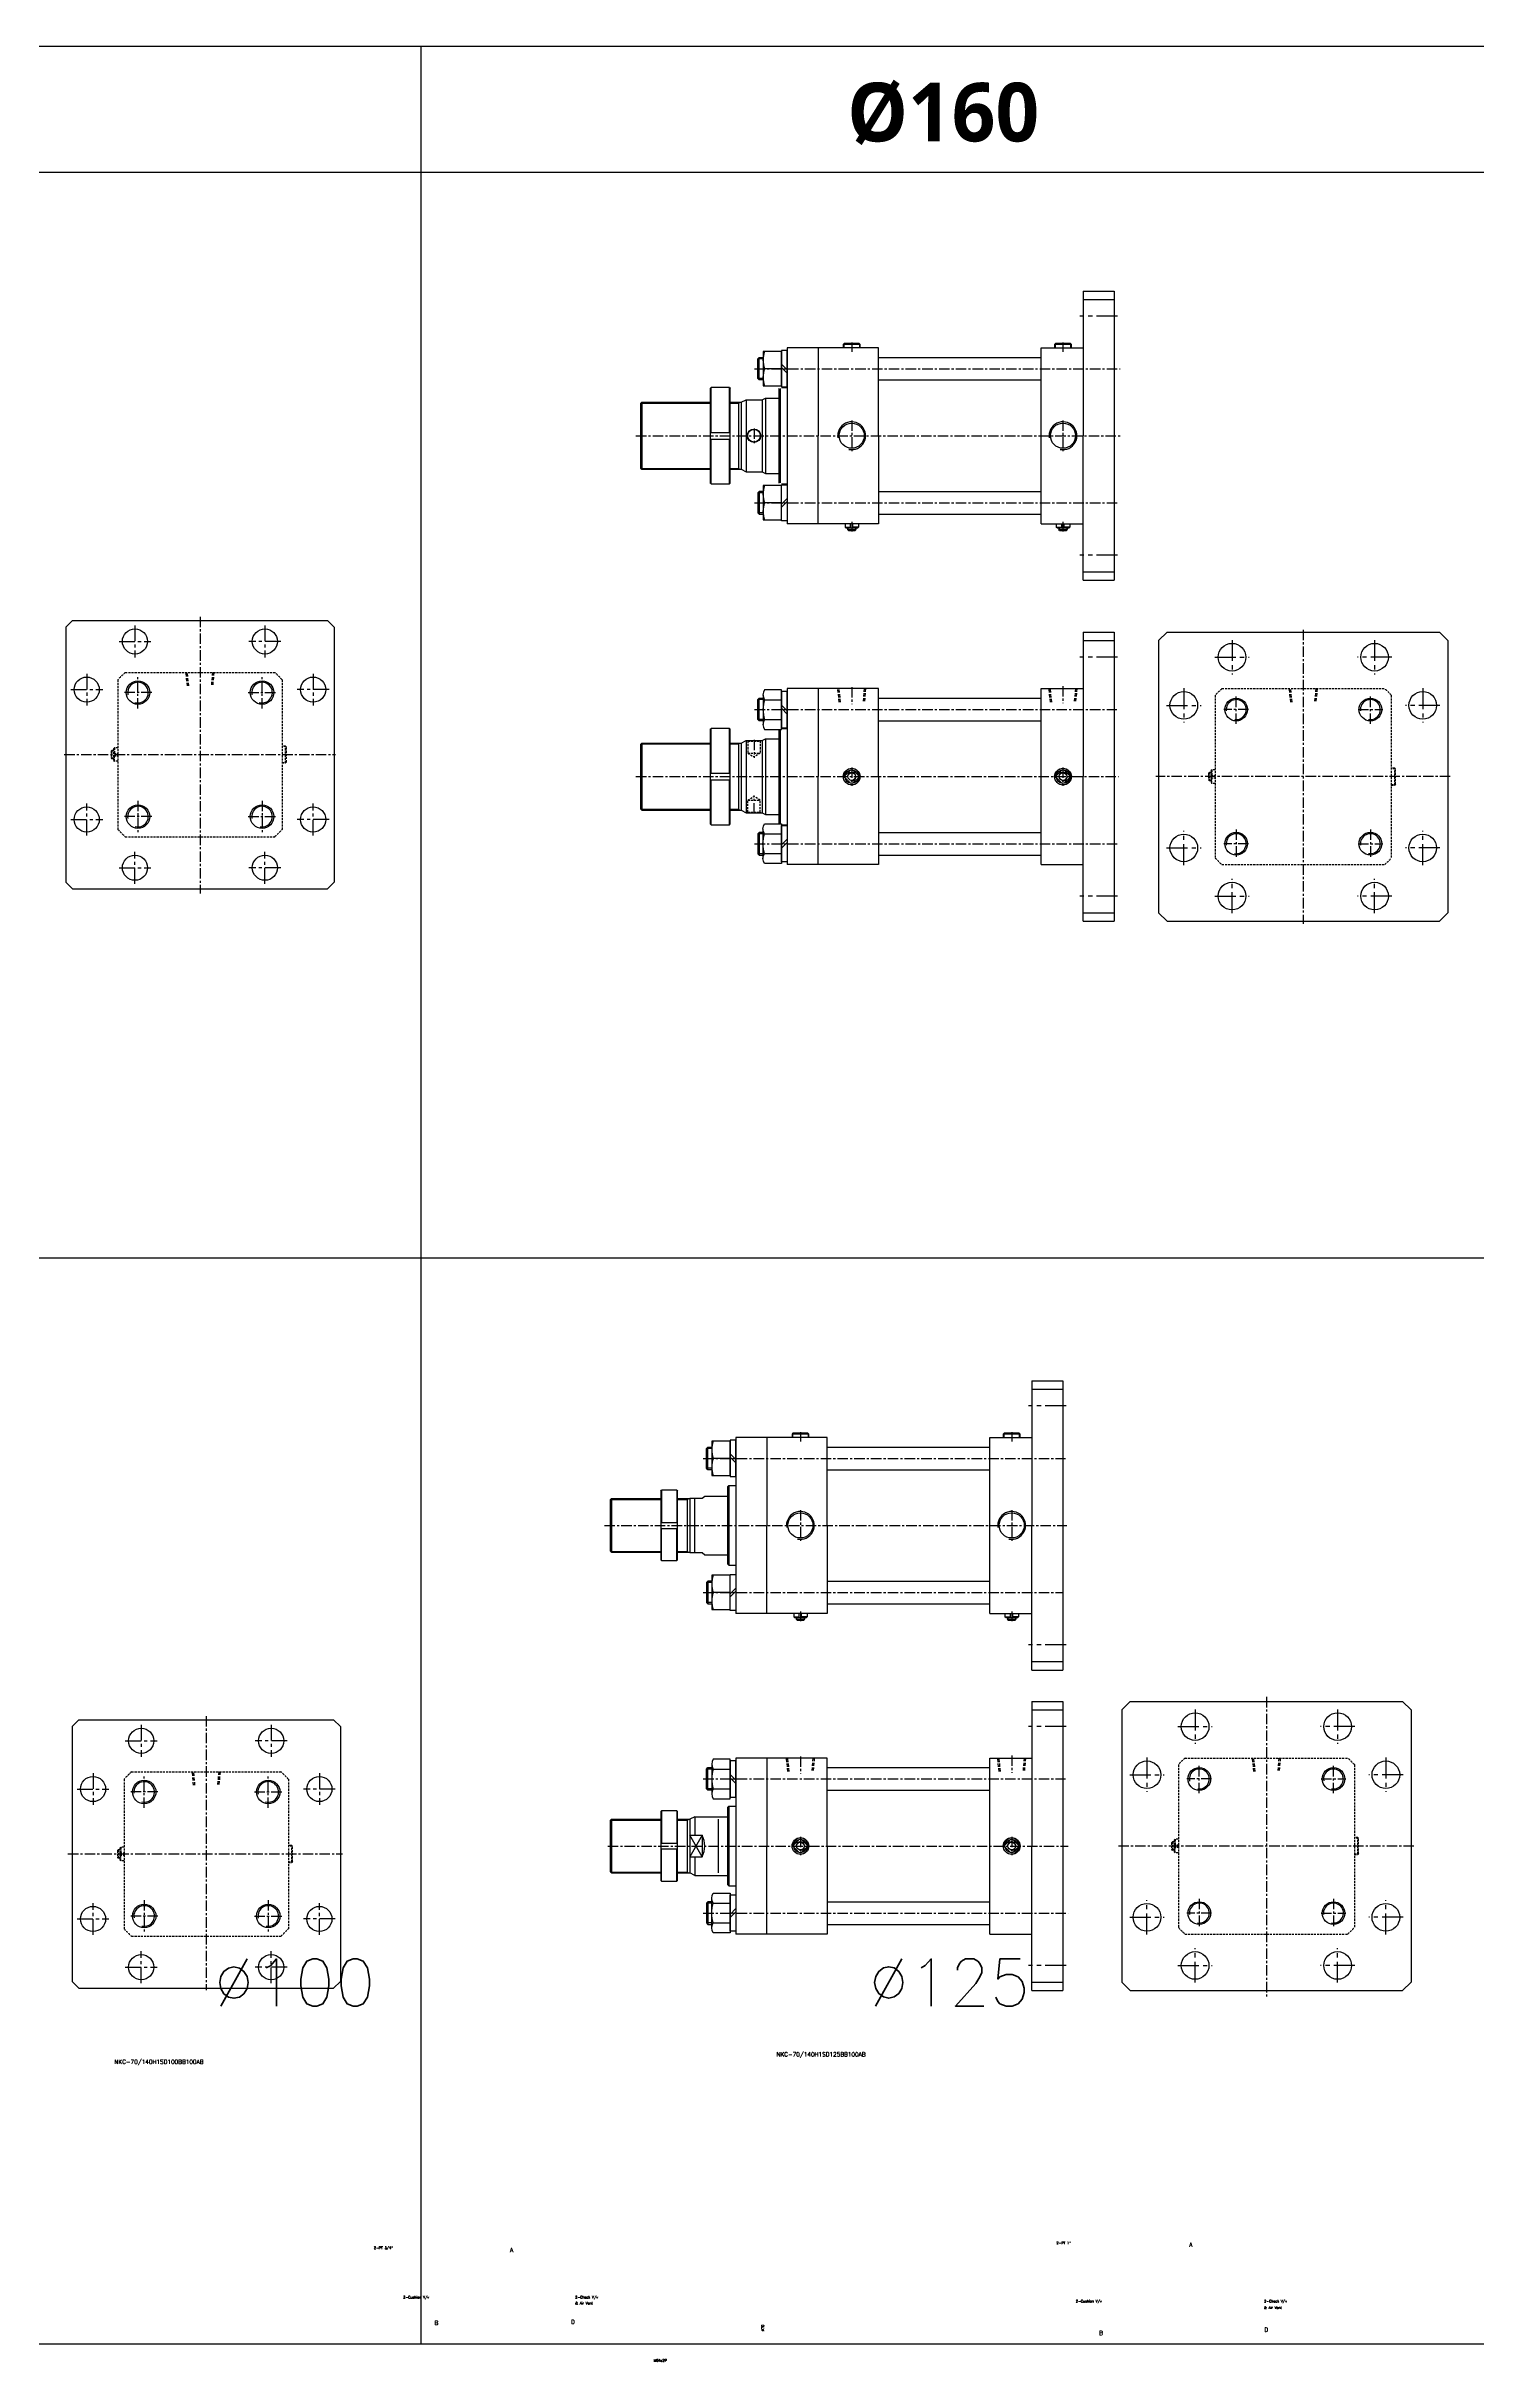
# Model space of a CAD drawing. Extents: x -819 to 29893, y -8942 to 9886.
# Drawn here: x 2198 to 3904, y -21 to 2741 of the extents above; entities that cross this region are included whole.
import ezdxf

# ---------------------------------------------------------------- set-up
doc = ezdxf.new("R2010")
doc.units = 0
doc.header["$LTSCALE"] = 10
doc.header["$MEASUREMENT"] = 0
for name, pattern in [('CENTER', [2, 1.25, -0.25, 0.25, -0.25]), ('CENTERX2', [4, 2.5, -0.5, 0.5, -0.5]), ('HIDDEN', [0.375, 0.25, -0.125])]:
    doc.linetypes.add(name, pattern=pattern)
doc.layers.get('0').update_dxf_attribs({"linetype": 'CONTINUOUS'})
doc.layers.get('DEFPOINTS').update_dxf_attribs({"linetype": 'CONTINUOUS'})
for name, color, linetype in [('CEN', 1, 'CENTERX2'), ('CENTER', 1, 'CENTER'), ('ML', 7, 'CONTINUOUS'), ('THIN', 3, 'CONTINUOUS'), ('외형선', 3, 'CONTINUOUS')]:
    doc.layers.add(name, color=color, linetype=linetype)
doc.styles.add('GHS', font='romans', dxfattribs={"bigfont": 'ghs'})
doc.styles.add('문자', font='romans.shx')

msp = doc.modelspace()

# ---------------------------------------------------------------- linework, layer by layer
for p, q in [((0, 2741.3), (9013.8, 2741.3)), ((2645.4, 0), (2645.4, 2741.3)), ((0, 2591.3), (9013.8, 2591.3)), ((9013.8, 1295.6), (0, 1295.6)), ((9013.8, 0), (0, 0))]:
    msp.add_line(p, q)
at = {"layer": 'CEN', "color": 1, "linetype": 'CENTER', "ltscale": 2}
for p, q in [((3475.9, 2419.2), (3430.9, 2419.2)), ((3475.9, 2134.2), (3430.9, 2134.2)), ((3612.5, 2033), (3612.5, 1992)), ((3782.5, 2033), (3782.5, 1992)), ((3475.9, 2012.5), (3430.9, 2012.5)), ((3592, 2012.5), (3633, 2012.5)), ((3803, 2012.5), (3762, 2012.5)), ((3555, 1975.5), (3555, 1934.5)), ((3840, 1975.5), (3840, 1934.5)), ((3534.5, 1955), (3575.5, 1955)), ((3860.5, 1955), (3819.5, 1955)), ((3555, 1764.5), (3555, 1805.5)), ((3840, 1764.5), (3840, 1805.5)), ((3534.5, 1785), (3575.5, 1785)), ((3860.5, 1785), (3819.5, 1785)), ((3612.5, 1707), (3612.5, 1748)), ((3782.5, 1707), (3782.5, 1748)), ((3475.9, 1727.5), (3430.9, 1727.5)), ((3592, 1727.5), (3633, 1727.5)), ((3803, 1727.5), (3762, 1727.5)), ((3414.7, 1119.2), (3369.7, 1119.2)), ((3414.7, 834.2), (3369.7, 834.2)), ((3568.5, 757.2), (3568.5, 716.2)), ((3738.5, 757.2), (3738.5, 716.2)), ((3414.7, 736.7), (3369.7, 736.7)), ((3548, 736.7), (3589, 736.7)), ((3759, 736.7), (3718, 736.7)), ((3511, 699.7), (3511, 658.7)), ((3796, 699.7), (3796, 658.7)), ((3490.5, 679.2), (3531.5, 679.2)), ((3816.5, 679.2), (3775.5, 679.2)), ((3511, 488.7), (3511, 529.7)), ((3796, 488.7), (3796, 529.7)), ((3490.5, 509.2), (3531.5, 509.2)), ((3816.5, 509.2), (3775.5, 509.2)), ((3568.5, 431.2), (3568.5, 472.2)), ((3738.5, 431.2), (3738.5, 472.2)), ((3414.7, 451.7), (3369.7, 451.7)), ((3548, 451.7), (3589, 451.7)), ((3759, 451.7), (3718, 451.7))]:
    msp.add_line(p, q, dxfattribs=at)
at = {"layer": 'CEN', "color": 1, "linetype": 'CENTER', "ltscale": 1.5}
for p, q in [((2304, 2050.3), (2304, 2012.3)), ((2459, 2050.3), (2459, 2012.3)), ((2285, 2031.3), (2323, 2031.3)), ((2478, 2031.3), (2440, 2031.3)), ((2246.5, 1992.8), (2246.5, 1954.8)), ((2516.5, 1992.8), (2516.5, 1954.8)), ((2227.5, 1973.8), (2265.5, 1973.8)), ((2535.5, 1973.8), (2497.5, 1973.8)), ((2246.5, 1799.8), (2246.5, 1837.8)), ((2516.5, 1799.8), (2516.5, 1837.8)), ((2227.5, 1818.8), (2265.5, 1818.8)), ((2535.5, 1818.8), (2497.5, 1818.8)), ((2304, 1742.3), (2304, 1780.3)), ((2459, 1742.3), (2459, 1780.3)), ((2285, 1761.3), (2323, 1761.3)), ((2478, 1761.3), (2440, 1761.3)), ((2292.5, 719.7), (2330.5, 719.7)), ((2311.5, 738.7), (2311.5, 700.7)), ((2485.5, 719.7), (2447.5, 719.7)), ((2466.5, 738.7), (2466.5, 700.7)), ((2254, 681.2), (2254, 643.2)), ((2524, 681.2), (2524, 643.2)), ((2235, 662.2), (2273, 662.2)), ((2543, 662.2), (2505, 662.2)), ((2254, 488.2), (2254, 526.2)), ((2524, 488.2), (2524, 526.2)), ((2235, 507.2), (2273, 507.2)), ((2543, 507.2), (2505, 507.2)), ((2292.5, 449.7), (2330.5, 449.7)), ((2311.5, 430.7), (2311.5, 468.7)), ((2485.5, 449.7), (2447.5, 449.7)), ((2466.5, 430.7), (2466.5, 468.7))]:
    msp.add_line(p, q, dxfattribs=at)
at = {"layer": 'CENTER'}
for p, q in [((2307.6, 1951.3), (2307.6, 1989.3)), ((2455.6, 1951.3), (2455.6, 1989.3)), ((2324, 1970.3), (2291.1, 1970.3)), ((2439.1, 1970.3), (2472, 1970.3)), ((3617.5, 1933), (3617.5, 1967)), ((3777.5, 1933), (3777.5, 1967)), ((3632.2, 1950), (3602.8, 1950)), ((3762.8, 1950), (3792.2, 1950)), ((2307.6, 1841.3), (2307.6, 1803.3)), ((2455.6, 1841.3), (2455.6, 1803.3)), ((2324, 1822.3), (2291.1, 1822.3)), ((2439.1, 1822.3), (2472, 1822.3)), ((3617.5, 1807), (3617.5, 1773)), ((3777.5, 1807), (3777.5, 1773)), ((3632.2, 1790), (3602.8, 1790)), ((3762.8, 1790), (3792.2, 1790)), ((3573.5, 657.2), (3573.5, 691.2)), ((3733.5, 657.2), (3733.5, 691.2)), ((2315, 639.7), (2315, 677.7)), ((2463, 639.7), (2463, 677.7)), ((3588.2, 674.2), (3558.8, 674.2)), ((3718.8, 674.2), (3748.2, 674.2)), ((2331.4, 658.7), (2298.5, 658.7)), ((2446.5, 658.7), (2479.4, 658.7)), ((2315, 529.7), (2315, 491.7)), ((2463, 529.7), (2463, 491.7)), ((3573.5, 531.2), (3573.5, 497.2)), ((3733.5, 531.2), (3733.5, 497.2)), ((2331.4, 510.7), (2298.5, 510.7)), ((2446.5, 510.7), (2479.4, 510.7)), ((3588.2, 514.2), (3558.8, 514.2)), ((3718.8, 514.2), (3748.2, 514.2))]:
    msp.add_line(p, q, dxfattribs=at)
at = {"layer": 'DEFPOINTS', "color": 0, "linetype": 'ByBlock'}
msp.add_point((3410.7, 766.7), dxfattribs=at)
at = {"layer": 'ML'}
for p, q in [((3434.9, 2449.2), (3471.9, 2449.2)), ((3434.9, 2439.2), (3471.9, 2439.2)), ((3471.9, 2449.2), (3471.9, 2104.2)), ((3081.9, 2381.7), (3081.9, 2171.7)), ((3118.9, 2381.7), (3081.9, 2381.7)), ((3081.9, 2381.7), (3081.9, 2381.7)), ((3149.9, 2386.7), (3148.9, 2385.7)), ((3168.9, 2385.7), (3148.9, 2385.7)), ((3148.9, 2385.7), (3148.9, 2381.7)), ((3167.9, 2386.7), (3149.9, 2386.7)), ((3167.9, 2386.7), (3168.9, 2385.7)), ((3168.9, 2381.7), (3168.9, 2385.7)), ((3401.9, 2386.7), (3400.9, 2385.7)), ((3420.9, 2385.7), (3400.9, 2385.7)), ((3400.9, 2385.7), (3400.9, 2381.7)), ((3419.9, 2386.7), (3401.9, 2386.7)), ((3419.9, 2386.7), (3420.9, 2385.7)), ((3420.9, 2381.7), (3420.9, 2385.7)), ((3048.5, 2343.2), (3048.5, 2370.2)), ((3075.1, 2356.7), (3054.9, 2356.7)), ((3075.1, 2362), (3081.9, 2355.2)), ((3075.1, 2358.2), (3081.9, 2351.4)), ((2990.1, 2333.2), (2991.1, 2334.2)), ((2990.1, 2333.2), (2990.1, 2220.2)), ((3013.1, 2334.2), (2991.1, 2334.2)), ((2991.1, 2280.7), (2991.1, 2334.2)), ((3013.1, 2280.7), (3013.1, 2334.2)), ((3013.1, 2334.2), (3014.1, 2333.2)), ((3014.1, 2220.2), (3014.1, 2333.2)), ((3051.9, 2319.7), (3055.9, 2321.7)), ((3055.9, 2321.7), (3055.9, 2231.7)), ((3071.9, 2332.7), (3072.2, 2333)), ((3071.9, 2332.7), (3071.9, 2220.7)), ((3073.4, 2333), (3073.4, 2220.4)), ((2906.9, 2315.2), (2908.4, 2316.7)), ((2906.9, 2315.2), (2906.9, 2238.2)), ((2908.4, 2316.7), (2908.4, 2236.7)), ((3023.9, 2316.7), (3023.9, 2236.7)), ((3026.9, 2316.7), (3032.9, 2319.7)), ((3026.9, 2316.7), (3026.9, 2236.7)), ((3032.9, 2319.7), (3032.9, 2233.7)), ((3051.9, 2319.7), (3051.9, 2233.7)), ((2990.1, 2280.7), (3014.1, 2280.7)), ((2990.1, 2272.7), (3014.1, 2272.7)), ((2991.1, 2219.2), (2991.1, 2272.7)), ((3013.1, 2219.2), (3013.1, 2272.7)), ((2906.9, 2238.2), (2908.4, 2236.7)), ((2991.1, 2219.2), (2990.1, 2220.2)), ((2991.1, 2219.2), (3013.1, 2219.2)), ((3013.1, 2219.2), (3014.1, 2220.2)), ((3026.9, 2236.7), (3032.9, 2233.7)), ((3048.5, 2210.2), (3048.5, 2183.2)), ((3051.9, 2233.7), (3055.9, 2231.7)), ((3071.9, 2220.7), (3072.2, 2220.4)), ((3075.1, 2196.7), (3054.9, 2196.7)), ((3075.1, 2195.2), (3081.9, 2202)), ((3075.1, 2191.4), (3081.9, 2198.2)), ((3118.9, 2171.7), (3081.9, 2171.7)), ((3150.9, 2171.7), (3150.9, 2167.7)), ((3150.9, 2167.7), (3157.6, 2167.7)), ((3151.9, 2166.7), (3150.9, 2167.7)), ((3151.9, 2166.7), (3165.9, 2166.7)), ((3153.9, 2166.7), (3153.9, 2164.7)), ((3154.9, 2163.7), (3153.9, 2164.7)), ((3153.9, 2164.7), (3163.9, 2164.7)), ((3154.9, 2163.7), (3162.9, 2163.7)), ((3157.6, 2166.7), (3157.6, 2171.7)), ((3160.2, 2166.7), (3160.2, 2171.7)), ((3166.9, 2167.7), (3160.2, 2167.7)), ((3162.9, 2163.7), (3163.9, 2164.7)), ((3163.9, 2166.7), (3163.9, 2164.7)), ((3165.9, 2166.7), (3166.9, 2167.7)), ((3166.9, 2171.7), (3166.9, 2167.7)), ((3402.9, 2171.7), (3402.9, 2167.7)), ((3402.9, 2167.7), (3409.6, 2167.7)), ((3403.9, 2166.7), (3402.9, 2167.7)), ((3403.9, 2166.7), (3417.9, 2166.7)), ((3405.9, 2166.7), (3405.9, 2164.7)), ((3406.9, 2163.7), (3405.9, 2164.7)), ((3405.9, 2164.7), (3415.9, 2164.7)), ((3406.9, 2163.7), (3414.9, 2163.7)), ((3409.6, 2166.7), (3409.6, 2171.7)), ((3412.2, 2166.7), (3412.2, 2171.7)), ((3418.9, 2167.7), (3412.2, 2167.7)), ((3414.9, 2163.7), (3415.9, 2164.7)), ((3415.9, 2166.7), (3415.9, 2164.7)), ((3417.9, 2166.7), (3418.9, 2167.7)), ((3418.9, 2171.7), (3418.9, 2167.7)), ((3434.9, 2114.2), (3471.9, 2114.2)), ((3434.9, 2104.2), (3471.9, 2104.2)), ((2229.5, 2056.3), (2221.5, 2048.3)), ((2221.5, 2048.3), (2221.5, 1744.3)), ((2229.5, 2056.3), (2533.5, 2056.3)), ((2533.5, 2056.3), (2541.5, 2048.3)), ((2541.5, 2048.3), (2541.5, 1744.3)), ((3434.9, 2042.5), (3471.9, 2042.5)), ((3434.9, 2032.5), (3471.9, 2032.5)), ((3471.9, 2042.5), (3471.9, 1697.5)), ((3535, 2042.5), (3525, 2032.5)), ((3525, 2032.5), (3525, 1707.5)), ((3535, 2042.5), (3860, 2042.5)), ((3860, 2042.5), (3870, 2032.5)), ((3870, 2032.5), (3870, 1707.5)), ((3048.5, 1936.5), (3048.5, 1963.5)), ((3053.1, 1967.7), (3053.1, 1932.2)), ((3054.9, 1961.8), (3075.1, 1961.8)), ((3118.9, 1975), (3081.9, 1975)), ((3081.9, 1975), (3081.9, 1975)), ((3081.9, 1975), (3081.9, 1765)), ((3054.9, 1938.2), (3075.1, 1938.2)), ((3075.1, 1955.3), (3081.9, 1948.5)), ((3075.1, 1951.5), (3081.9, 1944.7)), ((2906.9, 1908.5), (2908.4, 1910)), ((2906.9, 1908.5), (2906.9, 1831.5)), ((2908.4, 1910), (2908.4, 1830)), ((2990.1, 1926.5), (2991.1, 1927.5)), ((2990.1, 1926.5), (2990.1, 1813.5)), ((3013.1, 1927.5), (2991.1, 1927.5)), ((2991.1, 1874), (2991.1, 1927.5)), ((3013.1, 1927.5), (3014.1, 1926.5)), ((3013.1, 1874), (3013.1, 1927.5)), ((3014.1, 1813.5), (3014.1, 1926.5)), ((3023.9, 1910), (3023.9, 1830)), ((3026.9, 1910), (3032.9, 1913)), ((3026.9, 1910), (3026.9, 1830)), ((3032.9, 1913), (3032.9, 1827)), ((3051.9, 1913), (3055.9, 1915)), ((3051.9, 1913), (3051.9, 1827)), ((3055.9, 1915), (3055.9, 1825)), ((3071.9, 1926), (3072.2, 1926.3)), ((3071.9, 1926), (3071.9, 1814)), ((3073.4, 1926.3), (3073.4, 1813.7)), ((2990.1, 1874), (3014.1, 1874)), ((2990.1, 1866), (3014.1, 1866)), ((2991.1, 1812.5), (2991.1, 1866)), ((3013.1, 1812.5), (3013.1, 1866)), ((3157.6, 1877.9), (3151, 1871.3)), ((3151, 1868.7), (3157.6, 1862.1)), ((3160.2, 1877.9), (3166.8, 1871.3)), ((3166.8, 1868.7), (3160.2, 1862.1)), ((3409.6, 1877.9), (3403, 1871.3)), ((3403, 1868.7), (3409.6, 1862.1)), ((3412.2, 1877.9), (3418.8, 1871.3)), ((3418.8, 1868.7), (3412.2, 1862.1)), ((2906.9, 1831.5), (2908.4, 1830)), ((3026.9, 1830), (3032.9, 1827)), ((3051.9, 1827), (3055.9, 1825)), ((2991.1, 1812.5), (2990.1, 1813.5)), ((2991.1, 1812.5), (3013.1, 1812.5)), ((3013.1, 1812.5), (3014.1, 1813.5)), ((3048.5, 1803.5), (3048.5, 1776.5)), ((3053.1, 1772.2), (3053.1, 1807.7)), ((3054.9, 1801.8), (3075.1, 1801.8)), ((3071.9, 1814), (3072.2, 1813.7)), ((3054.9, 1778.2), (3075.1, 1778.2)), ((3075.1, 1788.5), (3081.9, 1795.3)), ((3075.1, 1784.7), (3081.9, 1791.5)), ((2221.5, 1744.3), (2229.5, 1736.3)), ((2541.5, 1744.3), (2533.5, 1736.3)), ((3118.9, 1765), (3081.9, 1765)), ((2229.5, 1736.3), (2533.5, 1736.3)), ((3434.9, 1707.5), (3471.9, 1707.5)), ((3434.9, 1697.5), (3471.9, 1697.5)), ((3525, 1707.5), (3535, 1697.5)), ((3535, 1697.5), (3860, 1697.5)), ((3870, 1707.5), (3860, 1697.5)), ((3373.7, 1149.2), (3410.7, 1149.2)), ((3373.7, 1139.2), (3410.7, 1139.2)), ((3410.7, 1149.2), (3410.7, 804.2)), ((3020.7, 1081.7), (3020.7, 871.7)), ((3057.7, 1081.7), (3020.7, 1081.7)), ((3020.7, 1081.7), (3020.7, 1081.7)), ((3088.7, 1086.7), (3087.7, 1085.7)), ((3107.7, 1085.7), (3087.7, 1085.7)), ((3087.7, 1085.7), (3087.7, 1081.7)), ((3106.7, 1086.7), (3088.7, 1086.7)), ((3106.7, 1086.7), (3107.7, 1085.7)), ((3107.7, 1081.7), (3107.7, 1085.7)), ((3340.7, 1086.7), (3339.7, 1085.7)), ((3359.7, 1085.7), (3339.7, 1085.7)), ((3339.7, 1085.7), (3339.7, 1081.7)), ((3358.7, 1086.7), (3340.7, 1086.7)), ((3358.7, 1086.7), (3359.7, 1085.7)), ((3359.7, 1081.7), (3359.7, 1085.7)), ((2987.3, 1043.2), (2987.3, 1070.2)), ((3013.9, 1056.7), (2993.7, 1056.7)), ((3013.9, 1062), (3020.7, 1055.2)), ((3013.9, 1058.2), (3020.7, 1051.4)), ((3010.7, 1022.7), (3012.2, 1024.2)), ((3010.7, 1022.7), (3010.7, 930.7)), ((3012.2, 1024.2), (3012.2, 929.2)), ((2870.7, 1007.2), (2872.2, 1008.7)), ((2870.7, 1007.2), (2870.7, 946.2)), ((2872.2, 1008.7), (2872.2, 944.7)), ((2931.2, 1017.7), (2932.2, 1018.7)), ((2931.2, 1017.7), (2931.2, 935.7)), ((2950.2, 1018.7), (2932.2, 1018.7)), ((2932.2, 1018.7), (2932.2, 980.2)), ((2950.2, 1018.7), (2950.2, 980.2)), ((2950.2, 1018.7), (2951.2, 1017.7)), ((2951.2, 935.7), (2951.2, 1017.7)), ((2962.7, 1008.7), (2962.7, 944.7)), ((2965.7, 1009.2), (2965.7, 944.2)), ((2971.7, 944.2), (2971.7, 1009.2)), ((2980.7, 1009.2), (2983.7, 1011.7)), ((2931.2, 980.2), (2951.2, 980.2)), ((2931.2, 973.2), (2951.2, 973.2)), ((2932.2, 934.7), (2932.2, 973.2)), ((2950.2, 934.7), (2950.2, 973.2)), ((2870.7, 946.2), (2872.2, 944.7)), ((2980.7, 944.2), (2983.7, 941.7)), ((2931.2, 935.7), (2932.2, 934.7)), ((2932.2, 934.7), (2950.2, 934.7)), ((2950.2, 934.7), (2951.2, 935.7)), ((3010.7, 930.7), (3012.2, 929.2)), ((2987.3, 910.2), (2987.3, 883.2)), ((3013.9, 896.7), (2993.7, 896.7)), ((3013.9, 895.2), (3020.7, 902)), ((3013.9, 891.4), (3020.7, 898.2)), ((3057.7, 871.7), (3020.7, 871.7)), ((3089.7, 871.7), (3089.7, 867.7)), ((3089.7, 867.7), (3096.4, 867.7)), ((3090.7, 866.7), (3089.7, 867.7)), ((3090.7, 866.7), (3104.7, 866.7)), ((3092.7, 866.7), (3092.7, 864.7)), ((3093.7, 863.7), (3092.7, 864.7)), ((3092.7, 864.7), (3102.7, 864.7)), ((3093.7, 863.7), (3101.7, 863.7)), ((3096.4, 866.7), (3096.4, 871.7)), ((3099, 866.7), (3099, 871.7)), ((3105.7, 867.7), (3099, 867.7)), ((3101.7, 863.7), (3102.7, 864.7)), ((3102.7, 866.7), (3102.7, 864.7)), ((3104.7, 866.7), (3105.7, 867.7)), ((3105.7, 871.7), (3105.7, 867.7)), ((3341.7, 871.7), (3341.7, 867.7)), ((3341.7, 867.7), (3348.4, 867.7)), ((3342.7, 866.7), (3341.7, 867.7)), ((3342.7, 866.7), (3356.7, 866.7)), ((3344.7, 866.7), (3344.7, 864.7)), ((3345.7, 863.7), (3344.7, 864.7)), ((3344.7, 864.7), (3354.7, 864.7)), ((3345.7, 863.7), (3353.7, 863.7)), ((3348.4, 866.7), (3348.4, 871.7)), ((3351, 866.7), (3351, 871.7)), ((3357.7, 867.7), (3351, 867.7)), ((3353.7, 863.7), (3354.7, 864.7)), ((3354.7, 866.7), (3354.7, 864.7)), ((3356.7, 866.7), (3357.7, 867.7)), ((3357.7, 871.7), (3357.7, 867.7)), ((3373.7, 814.2), (3410.7, 814.2)), ((3373.7, 804.2), (3410.7, 804.2)), ((3373.7, 766.7), (3410.7, 766.7)), ((3373.7, 756.7), (3410.7, 756.7)), ((3410.7, 766.7), (3410.7, 421.7)), ((3491, 766.7), (3481, 756.7)), ((3481, 756.7), (3481, 431.7)), ((3491, 766.7), (3816, 766.7)), ((3816, 766.7), (3826, 756.7)), ((3826, 756.7), (3826, 431.7)), ((2237, 744.7), (2229, 736.7)), ((2229, 736.7), (2229, 432.7)), ((2237, 744.7), (2541, 744.7)), ((2541, 744.7), (2549, 736.7)), ((2549, 736.7), (2549, 432.7)), ((2991.9, 692), (2991.9, 656.5)), ((3057.7, 699.2), (3020.7, 699.2)), ((3020.7, 699.2), (3020.7, 699.2)), ((3020.7, 699.2), (3020.7, 489.2)), ((2987.3, 660.7), (2987.3, 687.7)), ((2993.7, 686.1), (3013.9, 686.1)), ((3013.9, 679.5), (3020.7, 672.7)), ((3013.9, 675.7), (3020.7, 668.9)), ((2931.2, 635.2), (2932.2, 636.2)), ((2950.2, 636.2), (2932.2, 636.2)), ((2932.2, 636.2), (2932.2, 597.7)), ((2950.2, 636.2), (2951.2, 635.2)), ((2950.2, 636.2), (2950.2, 597.7)), ((2993.7, 662.4), (3013.9, 662.4)), ((3010.7, 640.2), (3012.2, 641.7)), ((3010.7, 640.2), (3010.7, 548.2)), ((3012.2, 641.7), (3012.2, 546.7)), ((2870.7, 624.7), (2872.2, 626.2)), ((2870.7, 624.7), (2870.7, 563.7)), ((2872.2, 626.2), (2872.2, 562.2)), ((2931.2, 635.2), (2931.2, 553.2)), ((2951.2, 553.2), (2951.2, 635.2)), ((2962.7, 626.2), (2962.7, 562.2)), ((2971.7, 629.2), (2965.7, 626.2)), ((2965.7, 626.2), (2965.7, 562.2)), ((2971.7, 629.2), (2971.7, 607.2)), ((2931.2, 597.7), (2951.2, 597.7)), ((2931.2, 590.7), (2951.2, 590.7)), ((2932.2, 552.2), (2932.2, 590.7)), ((2950.2, 552.2), (2950.2, 590.7)), ((2965.7, 607.2), (2980.7, 607.2)), ((2965.7, 581.2), (2980.7, 581.2)), ((2971.7, 581.2), (2971.7, 559.2)), ((2980.7, 607.2), (2980.7, 581.2)), ((3096.4, 602.1), (3089.8, 595.5)), ((3089.8, 592.9), (3096.4, 586.3)), ((3099, 602.1), (3105.5, 595.5)), ((3105.5, 592.9), (3099, 586.3)), ((3348.4, 602.1), (3341.8, 595.5)), ((3341.8, 592.9), (3348.4, 586.3)), ((3351, 602.1), (3357.5, 595.5)), ((3357.5, 592.9), (3351, 586.3)), ((2870.7, 563.7), (2872.2, 562.2)), ((2931.2, 553.2), (2932.2, 552.2)), ((2950.2, 552.2), (2951.2, 553.2)), ((2971.7, 559.2), (2965.7, 562.2)), ((2932.2, 552.2), (2950.2, 552.2)), ((2987.3, 527.7), (2987.3, 500.7)), ((2991.9, 496.5), (2991.9, 532)), ((2993.7, 526.1), (3013.9, 526.1)), ((3010.7, 548.2), (3012.2, 546.7)), ((2993.7, 502.4), (3013.9, 502.4)), ((3013.9, 512.7), (3020.7, 519.5)), ((3013.9, 508.9), (3020.7, 515.7)), ((3057.7, 489.2), (3020.7, 489.2)), ((2229, 432.7), (2237, 424.7)), ((2237, 424.7), (2541, 424.7)), ((2549, 432.7), (2541, 424.7)), ((3373.7, 431.7), (3410.7, 431.7)), ((3373.7, 421.7), (3410.7, 421.7)), ((3481, 431.7), (3491, 421.7)), ((3491, 421.7), (3816, 421.7)), ((3826, 431.7), (3816, 421.7))]:
    msp.add_line(p, q, dxfattribs=at)
at = {"layer": 'ML', "color": 2}
for p, q in [((3149.4, 2386.2), (3149.4, 2381.7)), ((3168.4, 2381.7), (3168.4, 2386.2)), ((3401.4, 2386.2), (3401.4, 2381.7)), ((3420.4, 2381.7), (3420.4, 2386.2)), ((3023.9, 2315.7), (3025.6, 2316.7)), ((3023.9, 2237.7), (3025.6, 2236.7)), ((3154.4, 2166.7), (3154.4, 2164.2)), ((3163.4, 2166.7), (3163.4, 2164.2)), ((3406.4, 2166.7), (3406.4, 2164.2)), ((3415.4, 2166.7), (3415.4, 2164.2)), ((3023.9, 1909), (3025.6, 1910)), ((3023.9, 1831), (3025.6, 1830)), ((3088.2, 1086.2), (3088.2, 1081.7)), ((3107.2, 1081.7), (3107.2, 1086.2)), ((3340.2, 1086.2), (3340.2, 1081.7)), ((3359.2, 1081.7), (3359.2, 1086.2)), ((2962.7, 1007.7), (2964.4, 1008.7)), ((2962.7, 945.7), (2964.4, 944.7)), ((3093.2, 866.7), (3093.2, 864.2)), ((3102.2, 866.7), (3102.2, 864.2)), ((3345.2, 866.7), (3345.2, 864.2)), ((3354.2, 866.7), (3354.2, 864.2)), ((2962.7, 625.2), (2964.4, 626.2)), ((2999.8, 626.2), (2999.8, 562.2)), ((2980.7, 607.2), (2965.7, 581.2)), ((2980.7, 581.2), (2965.7, 607.2)), ((2962.7, 563.2), (2964.4, 562.2))]:
    msp.add_line(p, q, dxfattribs=at)
at = {"layer": 'ML', "color": 1, "linetype": 'CENTER'}
for p, q in [((3158.9, 2295), (3158.9, 2258.4)), ((3410.9, 2295), (3410.9, 2258.4)), ((3042.4, 2285.5), (3042.4, 2267.9)), ((3158.9, 2173.9), (3158.9, 2162.4)), ((3410.9, 2173.9), (3410.9, 2162.4)), ((2381.6, 2060.8), (2381.6, 1730.5)), ((3697.5, 2045.3), (3697.5, 1694.4)), ((3042.4, 1914), (3042.4, 1892.5)), ((2219.7, 1896.3), (2543.2, 1896.3)), ((3158.9, 1881), (3158.9, 1859)), ((3410.9, 1881), (3410.9, 1859)), ((3872.8, 1870), (3521.8, 1870)), ((3042.4, 1826), (3042.4, 1847.5)), ((3097.7, 995), (3097.7, 958.4)), ((3349.7, 995), (3349.7, 958.4)), ((3097.7, 873.9), (3097.7, 862.5)), ((3349.7, 873.9), (3349.7, 862.5)), ((2389, 749.3), (2389, 422.2)), ((3653.5, 772.1), (3653.5, 414.4)), ((2224.1, 584.7), (2551.7, 584.7)), ((3097.7, 605.2), (3097.7, 583.2)), ((3349.7, 605.2), (3349.7, 583.2)), ((3829.5, 594.2), (3477.1, 594.2))]:
    msp.add_line(p, q, dxfattribs=at)
at = {"layer": 'ML', "color": 6, "linetype": 'HIDDEN'}
for p, q in [((2292.4, 1994.3), (2470.8, 1994.3)), ((2283.6, 1985.5), (2283.6, 1807.1)), ((2479.6, 1985.5), (2479.6, 1807.1)), ((3592.5, 1967.1), (3592.5, 1772.9)), ((3600.4, 1975), (3794.6, 1975)), ((3802.5, 1967.1), (3802.5, 1772.9)), ((2483.6, 1906.3), (2479.6, 1906.3)), ((2483.6, 1886.3), (2483.6, 1906.3)), ((2484.6, 1905.3), (2483.6, 1906.3)), ((3034.4, 1913), (3034.9, 1912.5)), ((3034.9, 1912.5), (3034.9, 1898)), ((3034.9, 1912.5), (3049.9, 1912.5)), ((3049.9, 1912.5), (3050.4, 1913)), ((3049.9, 1912.5), (3049.9, 1898)), ((2275.6, 1900.3), (2276.6, 1901.3)), ((2275.6, 1900.3), (2275.6, 1892.3)), ((2275.6, 1892.3), (2276.6, 1891.3)), ((2278.6, 1900.8), (2276.1, 1900.8)), ((2278.6, 1891.8), (2276.1, 1891.8)), ((2276.6, 1901.3), (2276.6, 1891.3)), ((2278.6, 1901.3), (2276.6, 1901.3)), ((2278.6, 1891.3), (2276.6, 1891.3)), ((2278.6, 1903.3), (2279.6, 1904.3)), ((2278.6, 1903.3), (2278.6, 1889.3)), ((2278.6, 1897.6), (2283.6, 1897.6)), ((2278.6, 1895), (2283.6, 1895)), ((2278.6, 1889.3), (2279.6, 1888.3)), ((2279.6, 1904.3), (2279.6, 1897.6)), ((2283.6, 1904.3), (2279.6, 1904.3)), ((2279.6, 1888.3), (2279.6, 1895)), ((2283.6, 1888.3), (2279.6, 1888.3)), ((2484.1, 1905.8), (2479.6, 1905.8)), ((2479.6, 1886.8), (2484.1, 1886.8)), ((2479.6, 1886.3), (2483.6, 1886.3)), ((2484.6, 1887.3), (2483.6, 1886.3)), ((2484.6, 1887.3), (2484.6, 1905.3)), ((3034.9, 1898), (3042.4, 1893.7)), ((3049.9, 1898), (3042.4, 1893.7)), ((3806.5, 1880), (3802.5, 1880)), ((3807, 1879.5), (3802.5, 1879.5)), ((3806.5, 1860), (3806.5, 1880)), ((3807.5, 1879), (3806.5, 1880)), ((3807.5, 1861), (3807.5, 1879)), ((3584.5, 1874), (3585.5, 1875)), ((3584.5, 1874), (3584.5, 1866)), ((3584.5, 1866), (3585.5, 1865)), ((3587.5, 1874.5), (3585, 1874.5)), ((3587.5, 1865.5), (3585, 1865.5)), ((3585.5, 1875), (3585.5, 1865)), ((3587.5, 1875), (3585.5, 1875)), ((3587.5, 1865), (3585.5, 1865)), ((3587.5, 1877), (3588.5, 1878)), ((3587.5, 1877), (3587.5, 1863)), ((3587.5, 1871.3), (3592.5, 1871.3)), ((3587.5, 1868.7), (3592.5, 1868.7)), ((3587.5, 1863), (3588.5, 1862)), ((3592.5, 1878), (3588.5, 1878)), ((3588.5, 1878), (3588.5, 1871.3)), ((3588.5, 1862), (3588.5, 1868.7)), ((3592.5, 1862), (3588.5, 1862)), ((3802.5, 1860.5), (3807, 1860.5)), ((3802.5, 1860), (3806.5, 1860)), ((3807.5, 1861), (3806.5, 1860)), ((3034.4, 1827), (3034.9, 1827.5)), ((3034.9, 1842), (3042.4, 1846.3)), ((3034.9, 1827.5), (3034.9, 1842)), ((3034.9, 1827.5), (3049.9, 1827.5)), ((3049.9, 1842), (3042.4, 1846.3)), ((3049.9, 1827.5), (3049.9, 1842)), ((3049.9, 1827.5), (3050.4, 1827)), ((2292.4, 1798.3), (2470.8, 1798.3)), ((3600.4, 1765), (3794.6, 1765)), ((3548.5, 691.3), (3548.5, 497.1)), ((3556.4, 699.2), (3750.6, 699.2)), ((3758.5, 691.3), (3758.5, 497.1)), ((2291, 673.9), (2291, 495.5)), ((2299.8, 682.7), (2478.1, 682.7)), ((2487, 673.9), (2487, 495.5)), ((2283, 588.7), (2284, 589.7)), ((2283, 588.7), (2283, 580.7)), ((2283, 580.7), (2284, 579.7)), ((2286, 589.2), (2283.5, 589.2)), ((2286, 580.2), (2283.5, 580.2)), ((2284, 589.7), (2284, 579.7)), ((2286, 589.7), (2284, 589.7)), ((2286, 591.7), (2287, 592.7)), ((2286, 591.7), (2286, 577.7)), ((2286, 586), (2291, 586)), ((2286, 583.4), (2291, 583.4)), ((2287, 592.7), (2287, 586)), ((2291, 592.7), (2287, 592.7)), ((2287, 576.7), (2287, 583.4)), ((2491, 594.7), (2487, 594.7)), ((2491.5, 594.2), (2487, 594.2)), ((2491, 574.7), (2491, 594.7)), ((2492, 593.7), (2491, 594.7)), ((2492, 575.7), (2492, 593.7)), ((3540.5, 598.2), (3541.5, 599.2)), ((3540.5, 598.2), (3540.5, 590.2)), ((3540.5, 590.2), (3541.5, 589.2)), ((3543.5, 598.7), (3541, 598.7)), ((3543.5, 589.7), (3541, 589.7)), ((3541.5, 599.2), (3541.5, 589.2)), ((3543.5, 599.2), (3541.5, 599.2)), ((3543.5, 589.2), (3541.5, 589.2)), ((3543.5, 601.2), (3544.5, 602.2)), ((3543.5, 601.2), (3543.5, 587.2)), ((3543.5, 595.5), (3548.5, 595.5)), ((3543.5, 592.9), (3548.5, 592.9)), ((3543.5, 587.2), (3544.5, 586.2)), ((3548.5, 602.2), (3544.5, 602.2)), ((3544.5, 602.2), (3544.5, 595.5)), ((3544.5, 586.2), (3544.5, 592.9)), ((3548.5, 586.2), (3544.5, 586.2)), ((3762.5, 604.2), (3758.5, 604.2)), ((3763, 603.7), (3758.5, 603.7)), ((3758.5, 584.7), (3763, 584.7)), ((3758.5, 584.2), (3762.5, 584.2)), ((3762.5, 584.2), (3762.5, 604.2)), ((3763.5, 603.2), (3762.5, 604.2)), ((3763.5, 585.2), (3762.5, 584.2)), ((3763.5, 585.2), (3763.5, 603.2)), ((2286, 579.7), (2284, 579.7)), ((2286, 577.7), (2287, 576.7)), ((2291, 576.7), (2287, 576.7)), ((2487, 575.2), (2491.5, 575.2)), ((2487, 574.7), (2491, 574.7)), ((2492, 575.7), (2491, 574.7)), ((2299.8, 486.7), (2478.1, 486.7)), ((3556.4, 489.2), (3750.6, 489.2))]:
    msp.add_line(p, q, dxfattribs=at)
at = {"layer": 'ML', "color": 6, "linetype": 'HIDDEN', "ltscale": 1.5}
for p, q in [((2366.6, 1978.3), (2365, 1994.3)), ((2368.2, 1978.3), (2366.6, 1994.3)), ((2396.6, 1994.3), (2395, 1978.3)), ((2398.2, 1994.3), (2396.6, 1978.3)), ((3143.9, 1959), (3142.3, 1975)), ((3145.5, 1959), (3143.9, 1975)), ((3173.9, 1975), (3172.3, 1959)), ((3175.5, 1975), (3173.9, 1959)), ((3395.9, 1959), (3394.3, 1975)), ((3397.5, 1959), (3395.9, 1975)), ((3425.9, 1975), (3424.3, 1959)), ((3427.5, 1975), (3425.9, 1959)), ((3682.5, 1959), (3680.9, 1975)), ((3684.1, 1959), (3682.5, 1975)), ((3712.5, 1975), (3710.9, 1959)), ((3714.1, 1975), (3712.5, 1959)), ((3082.7, 683.2), (3081.1, 699.2)), ((3084.3, 683.2), (3082.7, 699.2)), ((3112.7, 699.2), (3111.1, 683.2)), ((3114.3, 699.2), (3112.7, 683.2)), ((3334.7, 683.2), (3333.1, 699.2)), ((3336.3, 683.2), (3334.7, 699.2)), ((3364.7, 699.2), (3363.1, 683.2)), ((3366.3, 699.2), (3364.7, 683.2)), ((3638.5, 683.2), (3636.9, 699.2)), ((3640.1, 683.2), (3638.5, 699.2)), ((3668.5, 699.2), (3666.9, 683.2)), ((3670.1, 699.2), (3668.5, 683.2)), ((2374, 666.7), (2372.4, 682.7)), ((2375.6, 666.7), (2374, 682.7)), ((2404, 682.7), (2402.4, 666.7)), ((2405.6, 682.7), (2404, 666.7))]:
    msp.add_line(p, q, dxfattribs=at)
at = {"layer": 'ML'}
for points in [[(3054.9, 2377.2, 0.178633), (3054.9, 2356.7, 0.178633), (3054.9, 2336.2)], [(3054.9, 2217.2, 0.178633), (3054.9, 2196.7, 0.178633), (3054.9, 2176.2)], [(3075.1, 1973.7), (3054.9, 1973.7, 0.309401), (3054.9, 1961.8, 0.154701), (3054.9, 1938.2, 0.309401), (3054.9, 1926.3), (3075.1, 1926.3), (3075.1, 1973.7)], [(3075.1, 1766.3), (3054.9, 1766.3, -0.309401), (3054.9, 1778.2, -0.154701), (3054.9, 1801.8, -0.309401), (3054.9, 1813.7), (3075.1, 1813.7), (3075.1, 1766.3)], [(2993.7, 1077.2, 0.178633), (2993.7, 1056.7, 0.178633), (2993.7, 1036.2)], [(2993.7, 917.2, 0.178633), (2993.7, 896.7, 0.178633), (2993.7, 876.2)], [(3013.9, 697.9), (2993.7, 697.9, 0.309401), (2993.7, 686.1, 0.154701), (2993.7, 662.4, 0.309401), (2993.7, 650.6), (3013.9, 650.6), (3013.9, 697.9)], [(3013.9, 490.6), (2993.7, 490.6, -0.309401), (2993.7, 502.4, -0.154701), (2993.7, 526.1, -0.309401), (2993.7, 537.9), (3013.9, 537.9), (3013.9, 490.6)]]:
    msp.add_lwpolyline(points, format="xyb", dxfattribs=at)
for points in [[(3075.1, 2377.2), (3053.1, 2377.2), (3053.1, 2336.2), (3075.1, 2336.2)], [(3075.1, 2217.2), (3053.1, 2217.2), (3053.1, 2176.2), (3075.1, 2176.2)], [(3013.9, 1077.2), (2991.9, 1077.2), (2991.9, 1036.2), (3013.9, 1036.2)], [(3013.9, 917.2), (2991.9, 917.2), (2991.9, 876.2), (3013.9, 876.2)]]:
    msp.add_lwpolyline(points, close=True, dxfattribs=at)
for points in [[(3081.9, 2335), (3081.9, 2378.3), (3075.1, 2378.3), (3075.1, 2335), (3081.9, 2335)], [(3053.1, 2343.2), (3048.5, 2343.2), (3046.9, 2344.8), (3046.9, 2368.6), (3048.5, 2370.2), (3053.1, 2370.2)], [(3053.1, 2210.2), (3048.5, 2210.2), (3046.9, 2208.6), (3046.9, 2184.8), (3048.5, 2183.2), (3053.1, 2183.2)], [(3081.9, 2218.3), (3081.9, 2175), (3075.1, 2175), (3075.1, 2218.3), (3081.9, 2218.3)], [(3053.1, 1936.5), (3048.5, 1936.5), (3046.9, 1938.1), (3046.9, 1961.9), (3048.5, 1963.5), (3053.1, 1963.5)], [(3081.9, 1928.3), (3081.9, 1971.6), (3075.1, 1971.6), (3075.1, 1928.3), (3081.9, 1928.3)], [(3053.1, 1803.5), (3048.5, 1803.5), (3046.9, 1801.9), (3046.9, 1778.1), (3048.5, 1776.5), (3053.1, 1776.5)], [(3081.9, 1811.6), (3081.9, 1768.3), (3075.1, 1768.3), (3075.1, 1811.6), (3081.9, 1811.6)], [(3020.7, 1035), (3020.7, 1078.3), (3013.9, 1078.3), (3013.9, 1035), (3020.7, 1035)], [(2991.9, 1043.2), (2987.3, 1043.2), (2985.7, 1044.8), (2985.7, 1068.6), (2987.3, 1070.2), (2991.9, 1070.2)], [(3020.7, 918.3), (3020.7, 875), (3013.9, 875), (3013.9, 918.3), (3020.7, 918.3)], [(2991.9, 910.2), (2987.3, 910.2), (2985.7, 908.6), (2985.7, 884.8), (2987.3, 883.2), (2991.9, 883.2)], [(3020.7, 652.6), (3020.7, 695.9), (3013.9, 695.9), (3013.9, 652.6), (3020.7, 652.6)], [(2991.9, 660.7), (2987.3, 660.7), (2985.7, 662.4), (2985.7, 686.1), (2987.3, 687.7), (2991.9, 687.7)], [(2991.9, 527.7), (2987.3, 527.7), (2985.7, 526.1), (2985.7, 502.4), (2987.3, 500.7), (2991.9, 500.7)], [(3020.7, 535.9), (3020.7, 492.6), (3013.9, 492.6), (3013.9, 535.9), (3020.7, 535.9)]]:
    msp.add_lwpolyline(points, dxfattribs=at)
for centre, radius in [((3042.4, 2276.7), 8), ((3042.4, 2276.7), 7.5), ((3158.9, 2276.7), 15), ((3410.9, 2276.7), 15), ((2304, 2031.3), 15), ((2459, 2031.3), 15), ((3612.5, 2012.5), 16.5), ((3782.5, 2012.5), 16.5), ((2246.5, 1973.8), 15), ((2307.6, 1970.3), 14), ((2455.6, 1970.3), 14), ((2516.5, 1973.8), 15), ((3555, 1955), 16.5), ((3617.5, 1950), 13.5), ((3777.5, 1950), 13.5), ((3840, 1955), 16.5), ((3158.9, 1870), 10), ((3410.9, 1870), 10), ((3158.9, 1870), 8), ((3158.9, 1870), 4.5), ((3410.9, 1870), 8), ((3410.9, 1870), 4.5), ((2246.5, 1818.8), 15), ((2307.6, 1822.3), 14), ((2455.6, 1822.3), 14), ((2516.5, 1818.8), 15), ((3555, 1785), 16.5), ((3617.5, 1790), 13.5), ((3777.5, 1790), 13.5), ((3840, 1785), 16.5), ((2304, 1761.3), 15), ((2459, 1761.3), 15), ((3612.5, 1727.5), 16.5), ((3782.5, 1727.5), 16.5), ((3097.7, 976.7), 15), ((3349.7, 976.7), 15), ((3568.5, 736.7), 16.5), ((3738.5, 736.7), 16.5), ((2311.5, 719.7), 15), ((2466.5, 719.7), 15), ((3511, 679.2), 16.5), ((3796, 679.2), 16.5), ((2254, 662.2), 15), ((2315, 658.7), 14), ((2463, 658.7), 14), ((2524, 662.2), 15), ((3573.5, 674.2), 13.5), ((3733.5, 674.2), 13.5), ((3097.7, 594.2), 10), ((3097.7, 594.2), 8), ((3097.7, 594.2), 4.5), ((3349.7, 594.2), 10), ((3349.7, 594.2), 8), ((3349.7, 594.2), 4.5), ((3511, 509.2), 16.5), ((3573.5, 514.2), 13.5), ((3733.5, 514.2), 13.5), ((3796, 509.2), 16.5), ((2254, 507.2), 15), ((2315, 510.7), 14), ((2463, 510.7), 14), ((2524, 507.2), 15), ((2311.5, 449.7), 15), ((2466.5, 449.7), 15), ((3568.5, 451.7), 16.5), ((3738.5, 451.7), 16.5)]:
    msp.add_circle(centre, radius, dxfattribs=at)
at = {"layer": 'ML', "color": 2}
for centre, radius, start, end in [((3158.9, 2276.7), 16.6, 258.5736, 189.2846), ((3410.9, 2276.7), 16.6, 258.5736, 189.2846), ((2307.6, 1970.3), 12.3, 252.5498, 193.3393), ((2455.6, 1970.3), 12.3, 254.5009, 192.1407), ((3617.5, 1950), 11.9, 262.4266, 186.5295), ((3777.5, 1950), 11.9, 258.2857, 186.8237), ((3158.9, 1870), 9.5, 261.4114, 188.1478), ((3410.9, 1870), 9.5, 261.4114, 188.1478), ((3158.9, 1870), 5, 257.904, 186.2569), ((3410.9, 1870), 5, 257.904, 186.2569), ((2307.6, 1822.3), 12.3, 254.7331, 191.1559), ((2455.6, 1822.3), 12.3, 259.6672, 191.3515), ((3617.5, 1790), 11.9, 259.7247, 187.535), ((3777.5, 1790), 11.9, 258.5425, 188.2641), ((3097.7, 976.7), 16.6, 258.5736, 189.2846), ((3349.7, 976.7), 16.6, 258.5736, 189.2846), ((2315, 658.7), 12.3, 256.2417, 187.2307), ((2463, 658.7), 12.3, 255.2852, 193.1137), ((3573.5, 674.2), 11.9, 261.1, 192.3996), ((3733.5, 674.2), 11.9, 259.2896, 191.1528), ((3097.7, 594.2), 9.5, 261.4114, 188.1478), ((3097.7, 594.2), 5, 257.904, 186.2569), ((3349.7, 594.2), 9.5, 261.4114, 188.1478), ((3349.7, 594.2), 5, 257.904, 186.2569), ((3573.5, 514.2), 11.9, 259.2727, 188.069), ((3733.5, 514.2), 11.9, 258.2082, 187.8073), ((2315, 510.7), 12.3, 257.0654, 189.93), ((2463, 510.7), 12.3, 257.5541, 191.7533)]:
    msp.add_arc(centre, radius, start, end, dxfattribs=at)
at = {"layer": 'ML', "color": 6, "linetype": 'HIDDEN'}
for centre, radius, start, end in [((2381.6, 1896.3), 132.5, 132.3007, 137.6993), ((2381.6, 1896.3), 132.5, 42.3007, 47.6993), ((3697.5, 1870), 143, 132.7548, 137.2452), ((3697.5, 1870), 143, 42.7548, 47.2452), ((2381.6, 1896.3), 132.5, 222.3007, 227.6993), ((2381.6, 1896.3), 132.5, 312.3007, 317.6993), ((3697.5, 1870), 143, 222.7548, 227.2452), ((3697.5, 1870), 143, 312.7548, 317.2452), ((3653.5, 594.2), 143, 132.7548, 137.2452), ((3653.5, 594.2), 143, 42.7548, 47.2452), ((2389, 584.7), 132.5, 132.3007, 137.6993), ((2389, 584.7), 132.5, 42.3007, 47.6993), ((2389, 584.7), 132.5, 222.3007, 227.6993), ((2389, 584.7), 132.5, 312.3007, 317.6993), ((3653.5, 594.2), 143, 222.7548, 227.2452), ((3653.5, 594.2), 143, 312.7548, 317.2452)]:
    msp.add_arc(centre, radius, start, end, dxfattribs=at)
at = {"layer": 'ML'}
msp.add_arc((2954, 594.2), 29.6, 333.9922, 26.0078, dxfattribs=at)
at = {"layer": 'THIN', "color": 2}
for p, q in [((3053.1, 2368.6), (3046.9, 2368.6)), ((3053.1, 2344.8), (3046.9, 2344.8)), ((3053.1, 2208.6), (3046.9, 2208.6)), ((3053.1, 2184.8), (3046.9, 2184.8)), ((3053.1, 1961.9), (3046.9, 1961.9)), ((3053.1, 1938.1), (3046.9, 1938.1)), ((3053.1, 1801.9), (3046.9, 1801.9)), ((3053.1, 1778.1), (3046.9, 1778.1)), ((2991.9, 1068.6), (2985.7, 1068.6)), ((2991.9, 1044.8), (2985.7, 1044.8)), ((2991.9, 908.6), (2985.7, 908.6)), ((2991.9, 884.8), (2985.7, 884.8)), ((2991.9, 686.1), (2985.7, 686.1)), ((2991.9, 662.4), (2985.7, 662.4)), ((2991.9, 526.1), (2985.7, 526.1)), ((2991.9, 502.4), (2985.7, 502.4))]:
    msp.add_line(p, q, dxfattribs=at)
at = {"layer": '외형선', "color": 7}
for p, q in [((3434.9, 2449.2), (3434.9, 2276.7)), ((3190.9, 2381.7), (3118.9, 2381.7)), ((3118.9, 2381.7), (3118.9, 2276.7)), ((3190.9, 2276.7), (3190.9, 2381.7)), ((3384.9, 2276.7), (3384.9, 2381.7)), ((3384.9, 2381.7), (3434.9, 2381.7)), ((3055.9, 2321.7), (3071.9, 2321.7)), ((3075.1, 2334.2), (3081.9, 2334.2)), ((2908.4, 2316.7), (2990.1, 2316.7)), ((3014.1, 2316.7), (3026.9, 2316.7)), ((3032.9, 2319.7), (3051.9, 2319.7)), ((3118.9, 2171.7), (3118.9, 2276.7)), ((3190.9, 2276.7), (3190.9, 2171.7)), ((3384.9, 2171.7), (3384.9, 2276.7)), ((3434.9, 2104.2), (3434.9, 2276.7)), ((2908.4, 2236.7), (2990.1, 2236.7)), ((3014.1, 2236.7), (3026.9, 2236.7)), ((3032.9, 2233.7), (3051.9, 2233.7)), ((3055.9, 2231.7), (3071.9, 2231.7)), ((3075.1, 2219.2), (3081.9, 2219.2)), ((3190.9, 2171.7), (3118.9, 2171.7)), ((3384.9, 2171.7), (3434.9, 2171.7)), ((3434.9, 2042.5), (3434.9, 1870)), ((3190.9, 1975), (3118.9, 1975)), ((3118.9, 1975), (3118.9, 1870)), ((3190.9, 1870), (3190.9, 1975)), ((3384.9, 1975), (3434.9, 1975)), ((3384.9, 1870), (3384.9, 1975)), ((2908.4, 1910), (2990.1, 1910)), ((3014.1, 1910), (3026.9, 1910)), ((3032.9, 1913), (3051.9, 1913)), ((3055.9, 1915), (3071.9, 1915)), ((3075.1, 1927.5), (3081.9, 1927.5)), ((3118.9, 1765), (3118.9, 1870)), ((3190.9, 1870), (3190.9, 1765)), ((3384.9, 1765), (3384.9, 1870)), ((3434.9, 1697.5), (3434.9, 1870)), ((2908.4, 1830), (2990.1, 1830)), ((3014.1, 1830), (3026.9, 1830)), ((3032.9, 1827), (3051.9, 1827)), ((3055.9, 1825), (3071.9, 1825)), ((3075.1, 1812.5), (3081.9, 1812.5)), ((3190.9, 1765), (3118.9, 1765)), ((3384.9, 1765), (3434.9, 1765)), ((3373.7, 1149.2), (3373.7, 976.7)), ((3129.7, 1081.7), (3057.7, 1081.7)), ((3057.7, 1081.7), (3057.7, 976.7)), ((3129.7, 976.7), (3129.7, 1081.7)), ((3323.7, 976.7), (3323.7, 1081.7)), ((3323.7, 1081.7), (3373.7, 1081.7)), ((3057.7, 871.7), (3057.7, 976.7)), ((3129.7, 976.7), (3129.7, 871.7)), ((3323.7, 871.7), (3323.7, 976.7)), ((3373.7, 804.2), (3373.7, 976.7)), ((3129.7, 871.7), (3057.7, 871.7)), ((3323.7, 871.7), (3373.7, 871.7)), ((3373.7, 766.7), (3373.7, 594.2)), ((3129.7, 699.2), (3057.7, 699.2)), ((3057.7, 699.2), (3057.7, 594.2)), ((3129.7, 594.2), (3129.7, 699.2)), ((3323.7, 699.2), (3373.7, 699.2)), ((3323.7, 594.2), (3323.7, 699.2)), ((3057.7, 489.2), (3057.7, 594.2)), ((3129.7, 594.2), (3129.7, 489.2)), ((3323.7, 489.2), (3323.7, 594.2)), ((3373.7, 421.7), (3373.7, 594.2)), ((3129.7, 489.2), (3057.7, 489.2)), ((3323.7, 489.2), (3373.7, 489.2))]:
    msp.add_line(p, q, dxfattribs=at)
at = {"layer": '외형선', "color": 1, "linetype": 'CENTER'}
for p, q in [((3158.9, 2388.1), (3158.9, 2376.9)), ((3410.9, 2388.1), (3410.9, 2376.9)), ((3043.1, 2356.7), (3479.2, 2356.7)), ((2901.6, 2276.7), (3479.1, 2276.7)), ((3043.1, 2196.7), (3476.1, 2196.7)), ((3158.9, 1976.9), (3158.9, 1956.6)), ((3410.9, 1978.1), (3410.9, 1957.5)), ((3043.1, 1950), (3475, 1950)), ((2901.6, 1870), (3477.2, 1870)), ((3043.1, 1790), (3476.9, 1790)), ((3097.7, 1088.1), (3097.7, 1076.9)), ((3349.7, 1088.1), (3349.7, 1076.9)), ((2981.9, 1056.7), (3413.7, 1056.7)), ((2864, 976.7), (3415.5, 976.7)), ((2981.9, 896.7), (3410.8, 896.7)), ((3097.7, 701.2), (3097.7, 680.9)), ((3349.7, 702.3), (3349.7, 681.7)), ((2981.9, 674.2), (3413.7, 674.2)), ((2868, 594.2), (3416.9, 594.2)), ((2981.9, 514.2), (3417.2, 514.2))]:
    msp.add_line(p, q, dxfattribs=at)
at = {"layer": '외형선', "color": 7, "linetype": 'Continuous'}
for p, q in [((3190.9, 2370.2), (3384.9, 2370.2)), ((3190.9, 2343.2), (3384.9, 2343.2)), ((3190.9, 2210.2), (3384.9, 2210.2)), ((3190.9, 2183.2), (3384.9, 2183.2)), ((3190.9, 1963.5), (3384.9, 1963.5)), ((3190.9, 1936.5), (3384.9, 1936.5)), ((3190.9, 1803.5), (3384.9, 1803.5)), ((3190.9, 1776.5), (3384.9, 1776.5)), ((3129.7, 1070.2), (3323.7, 1070.2)), ((3012.2, 1024.2), (3020.7, 1024.2)), ((3129.7, 1043.2), (3323.7, 1043.2)), ((2872.2, 1008.7), (2931.2, 1008.7)), ((2951.2, 1008.7), (2965.7, 1008.7)), ((2965.7, 1009.2), (2980.7, 1009.2)), ((2983.7, 1011.7), (3010.7, 1011.7)), ((2872.2, 944.7), (2931.2, 944.7)), ((2951.2, 944.7), (2965.7, 944.7)), ((2965.7, 944.2), (2980.7, 944.2)), ((2983.7, 941.7), (3010.7, 941.7)), ((3012.2, 929.2), (3020.7, 929.2)), ((3129.7, 910.2), (3323.7, 910.2)), ((3129.7, 883.2), (3323.7, 883.2)), ((3129.7, 687.7), (3323.7, 687.7)), ((3012.2, 641.7), (3020.7, 641.7)), ((3129.7, 660.7), (3323.7, 660.7)), ((2872.2, 626.2), (2931.2, 626.2)), ((2951.2, 626.2), (2965.7, 626.2)), ((2971.7, 629.2), (3010.7, 629.2)), ((2872.2, 562.2), (2931.2, 562.2)), ((2951.2, 562.2), (2965.7, 562.2)), ((2971.7, 559.2), (3010.7, 559.2)), ((3012.2, 546.7), (3020.7, 546.7)), ((3129.7, 527.7), (3323.7, 527.7)), ((3129.7, 500.7), (3323.7, 500.7))]:
    msp.add_line(p, q, dxfattribs=at)
at = {"layer": '외형선', "color": 2}
for p, q in [((2907.4, 2315.7), (2990.1, 2315.7)), ((3014.1, 2315.7), (3023.9, 2315.7)), ((2907.4, 2237.7), (2990.1, 2237.7)), ((3014.1, 2237.7), (3023.9, 2237.7)), ((2907.4, 1909), (2990.1, 1909)), ((3014.1, 1909), (3023.9, 1909)), ((2907.4, 1831), (2990.1, 1831)), ((3014.1, 1831), (3023.9, 1831))]:
    msp.add_line(p, q, dxfattribs=at)
at = {"layer": '외형선', "color": 6, "linetype": 'HIDDEN'}
for p, q in [((3034.9, 1898), (3049.9, 1898)), ((3034.9, 1842), (3049.9, 1842))]:
    msp.add_line(p, q, dxfattribs=at)
at = {"layer": '외형선', "color": 2, "linetype": 'Continuous'}
for p, q in [((2871.2, 1007.7), (2931.2, 1007.7)), ((2951.2, 1007.7), (2962.7, 1007.7)), ((2871.2, 945.7), (2931.2, 945.7)), ((2951.2, 945.7), (2962.7, 945.7)), ((2871.2, 625.2), (2931.2, 625.2)), ((2951.2, 625.2), (2962.7, 625.2)), ((2871.2, 563.2), (2931.2, 563.2)), ((2951.2, 563.2), (2962.7, 563.2))]:
    msp.add_line(p, q, dxfattribs=at)

# ---------------------------------------------------------------- texts
at = {"insert": (3153.5, 2697.8), "char_height": 70, "attachment_point": 1, "style": '문자'}
msp.add_mtext_dynamic_manual_height_columns('{\\fMalgun Gothic|b1|i0|c129|p50;%%C160}', width=124.533, gutter_width=16, heights=[0], dxfattribs=at)
at = {"layer": 'ML', "color": 7, "style": 'GHS'}
for s, p in [('%%C100', (2398, 403.2)), ('%%C125', (3179, 403.3))]:
    msp.add_text(s, height=56.25, dxfattribs=at).set_placement(p)
at = {"layer": 'ML', "color": 4, "style": 'GHS'}
for s, p in [('NKC-70/140H1SD100BB100AB', (2279.5, 334.3)), ('NKC-70/140H1SD125BB100AB', (3069.2, 343.1))]:
    msp.add_text(s, height=5, dxfattribs=at).set_placement(p)
at = {"layer": 'ML', "style": 'GHS'}
for s, p in [('A', (2751.3, 109.7)), ('A', (3561.4, 116.2)), ('B', (2661.4, 22.8)), ('D', (2824.2, 24)), ('B', (3454, 10.7)), ('D', (3651, 14.8))]:
    msp.add_text(s, height=5, dxfattribs=at).set_placement(p)
at = {"layer": 'ML', "color": 2, "char_height": 3, "style": 'GHS'}
for s, insert, attachment_point in [('2-PT 3/4"', (2589, 112.3), 7), ('2-PT 1"', (3403.1, 119.1), 7), ('2-Cushion V/v', (2624, 53.4), 7), ('2-Check V/v', (2829.1, 53.4), 7), ('& Air Vent', (2829.1, 47.4), 7), ('2-Cushion V/v', (3426.2, 48.7), 7), ('2-Check V/v', (3650.8, 48.7), 7), ('& Air Vent', (3650.8, 41.9), 7), ('M64x2P', (2938.4, -21), 9)]:
    msp.add_mtext(s, dxfattribs=dict(at, insert=insert, attachment_point=attachment_point))
at = {"layer": 'ML', "color": 2, "insert": (3052.8, 19.3), "char_height": 3, "attachment_point": 5, "rotation": 90, "style": 'GHS'}
msp.add_mtext('\\A1;%%c70', dxfattribs=at)

doc.saveas('drawing.dxf')
